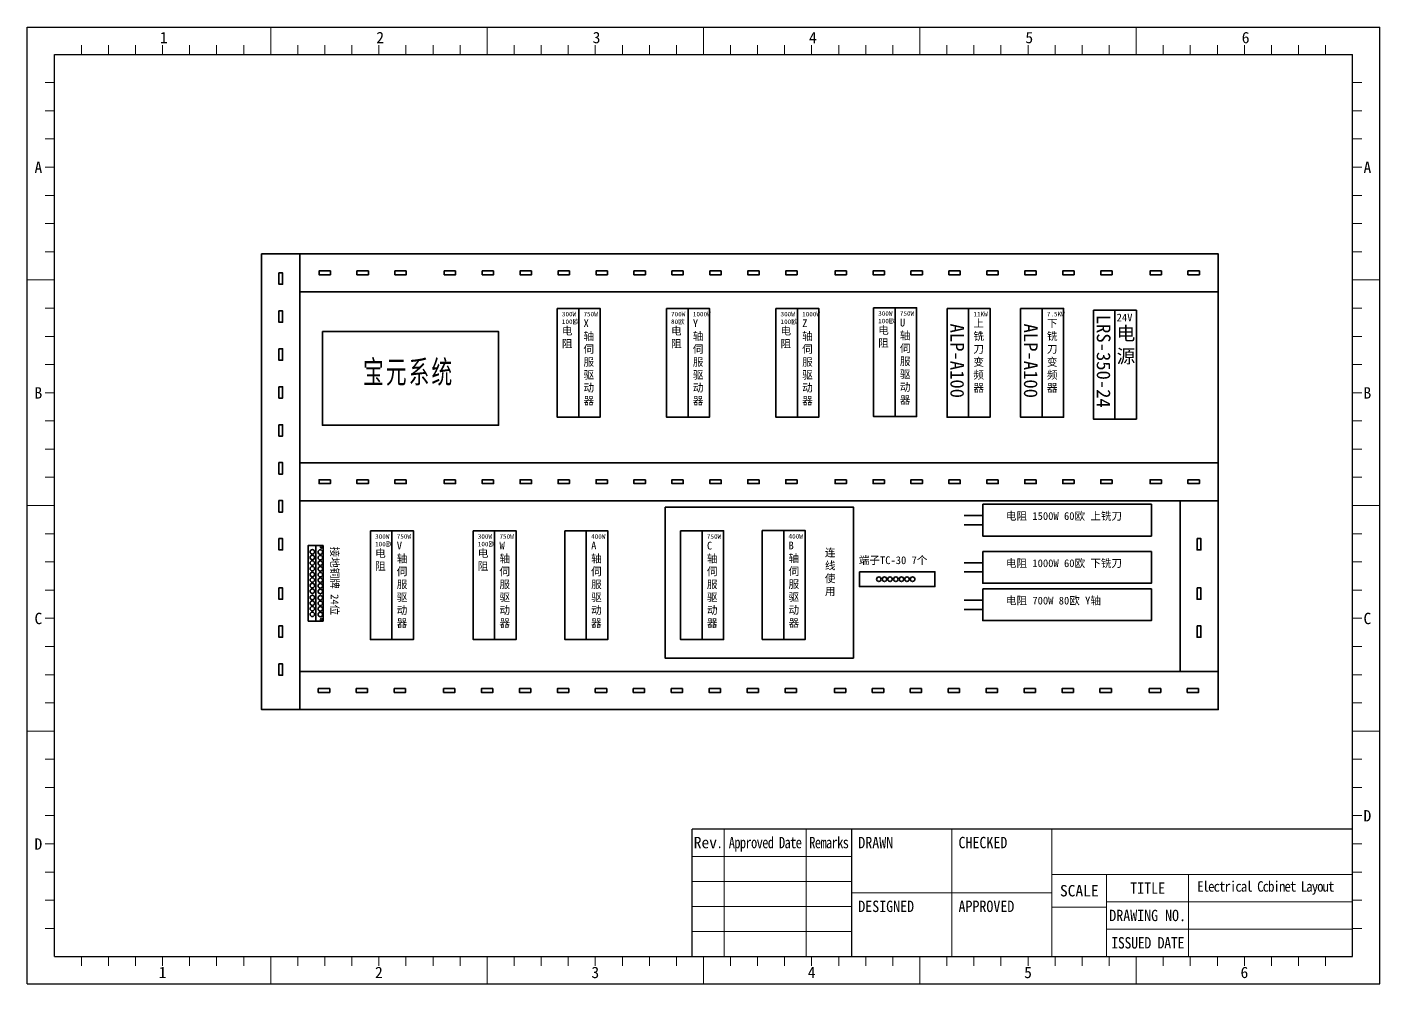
# Model space of a CAD drawing. Header units: millimetres. Extents: x 26 to 3546, y -73 to 3113.
# Drawn here: x 3246.6 to 3543.6, y -73.3 to 136.7 of the extents above; entities that cross this region are included whole.
import ezdxf

# ---------------------------------------------------------------- set-up
doc = ezdxf.new("R2010")
doc.units = ezdxf.units.MM
doc.header["$PDSIZE"] = -5
doc.layers.get('0').update_dxf_attribs({"lineweight": 35})
for name, color, linetype, lineweight in [('图框', 7, 'Continuous', 30), ('尺寸线层', 3, 'Continuous', 18), ('粗实线层', 7, 'Continuous', 35), ('细实线层', 7, 'Continuous', 18)]:
    doc.layers.add(name, color=color, linetype=linetype, lineweight=lineweight)
doc.styles.add('GG', font='')
doc.styles.add('SLDTEXTSTYLE0', font='', dxfattribs={"width": 0.7})
doc.styles.add('标准', font='', dxfattribs={"width": 0.667})
doc.styles.add('样式 1', font='')
doc.styles.get('GG').set_extended_font_data('宋体')
doc.styles.get('SLDTEXTSTYLE0').set_extended_font_data('宋体')
doc.styles.get('标准').set_extended_font_data('宋体')
doc.styles.get('样式 1').set_extended_font_data('宋体')

msp = doc.modelspace()

# ---------------------------------------------------------------- linework, layer by layer
for p, q in [((3306.54, 86.94), (3306.54, -13.06)), ((3306.54, 86.94), (3306.54, 78.61)), ((3306.54, 78.61), (3508.14, 78.61)), ((3367.75, 74.96), (3367.75, 51.1)), ((3391.75, 74.96), (3391.75, 51.1)), ((3415.75, 74.96), (3415.75, 51.1)), ((3437.2, 75.11), (3437.2, 51.25)), ((3453.34, 74.96), (3453.34, 51.1)), ((3469.48, 74.96), (3469.48, 51.1)), ((3485.47, 74.56), (3485.47, 50.7)), ((3306.54, 41.11), (3508.14, 41.11)), ((3306.54, 32.78), (3508.14, 32.78)), ((3499.81, 32.78), (3499.81, -4.73)), ((3456.46, 29.49), (3452.35, 29.49)), ((3456.46, 27.49), (3452.35, 27.49)), ((3326.75, 26.16), (3326.75, 2.3)), ((3349.3, 26.16), (3349.3, 2.3)), ((3369.42, 26.16), (3369.42, 2.3)), ((3456.46, 19.14), (3452.35, 19.14)), ((3456.46, 17.14), (3452.35, 17.14)), ((3456.46, 10.93), (3452.35, 10.93)), ((3456.46, 8.93), (3452.35, 8.93)), ((3306.54, -4.73), (3508.14, -4.73))]:
    msp.add_line(p, q)
at = {"color": 3}
for p, q in [((3394.84, 26.16), (3394.84, 2.3)), ((3412.76, 26.2), (3412.76, 2.33))]:
    msp.add_line(p, q, dxfattribs=at)
for points in [[(3298.14, 86.94), (3508.14, 86.94), (3508.14, -13.06), (3298.14, -13.06)], [(3313.24, 83.2), (3313.24, 82.36), (3310.74, 82.36), (3310.74, 83.2)], [(3321.57, 83.2), (3321.57, 82.36), (3319.07, 82.36), (3319.07, 83.2)], [(3329.9, 83.2), (3329.9, 82.36), (3327.4, 82.36), (3327.4, 83.2)], [(3329.9, 83.2), (3329.9, 82.36), (3327.4, 82.36), (3327.4, 83.2)], [(3340.73, 83.2), (3340.73, 82.36), (3338.23, 82.36), (3338.23, 83.2)], [(3349.06, 83.2), (3349.06, 82.36), (3346.56, 82.36), (3346.56, 83.2)], [(3357.39, 83.2), (3357.39, 82.36), (3354.89, 82.36), (3354.89, 83.2)], [(3365.72, 83.2), (3365.72, 82.36), (3363.22, 82.36), (3363.22, 83.2)], [(3374.05, 83.2), (3374.05, 82.36), (3371.55, 82.36), (3371.55, 83.2)], [(3382.38, 83.2), (3382.38, 82.36), (3379.88, 82.36), (3379.88, 83.2)], [(3390.71, 83.2), (3390.71, 82.36), (3388.21, 82.36), (3388.21, 83.2)], [(3399.04, 83.2), (3399.04, 82.36), (3396.54, 82.36), (3396.54, 83.2)], [(3407.37, 83.2), (3407.37, 82.36), (3404.87, 82.36), (3404.87, 83.2)], [(3415.7, 83.2), (3415.7, 82.36), (3413.2, 82.36), (3413.2, 83.2)], [(3415.7, 83.2), (3415.7, 82.36), (3413.2, 82.36), (3413.2, 83.2)], [(3426.53, 83.2), (3426.53, 82.36), (3424.03, 82.36), (3424.03, 83.2)], [(3434.86, 83.2), (3434.86, 82.36), (3432.36, 82.36), (3432.36, 83.2)], [(3443.19, 83.2), (3443.19, 82.36), (3440.69, 82.36), (3440.69, 83.2)], [(3451.52, 83.2), (3451.52, 82.36), (3449.02, 82.36), (3449.02, 83.2)], [(3459.85, 83.2), (3459.85, 82.36), (3457.35, 82.36), (3457.35, 83.2)], [(3468.18, 83.2), (3468.18, 82.36), (3465.68, 82.36), (3465.68, 83.2)], [(3476.51, 83.2), (3476.51, 82.36), (3474.01, 82.36), (3474.01, 83.2)], [(3484.84, 83.2), (3484.84, 82.36), (3482.34, 82.36), (3482.34, 83.2)], [(3495.67, 83.2), (3495.67, 82.36), (3493.17, 82.36), (3493.17, 83.2)], [(3504, 83.2), (3504, 82.36), (3501.5, 82.36), (3501.5, 83.2)], [(3301.92, 82.77), (3302.76, 82.77), (3302.76, 80.27), (3301.92, 80.27)], [(3301.92, 74.44), (3302.76, 74.44), (3302.76, 71.94), (3301.92, 71.94)], [(3363.04, 74.96), (3372.46, 74.96), (3372.46, 51.1), (3363.04, 51.1)], [(3387.04, 74.96), (3396.46, 74.96), (3396.46, 51.1), (3387.04, 51.1)], [(3411.04, 74.96), (3420.46, 74.96), (3420.46, 51.1), (3411.04, 51.1)], [(3432.48, 75.11), (3441.91, 75.11), (3441.91, 51.25), (3432.48, 51.25)], [(3448.63, 74.96), (3458.05, 74.96), (3458.05, 51.1), (3448.63, 51.1)], [(3464.77, 74.96), (3474.19, 74.96), (3474.19, 51.1), (3464.77, 51.1)], [(3480.75, 74.56), (3490.18, 74.56), (3490.18, 50.7), (3480.75, 50.7)], [(3301.92, 66.11), (3302.76, 66.11), (3302.76, 63.61), (3301.92, 63.61)], [(3301.92, 57.78), (3302.76, 57.78), (3302.76, 55.28), (3301.92, 55.28)], [(3301.92, 49.45), (3302.76, 49.45), (3302.76, 46.95), (3301.92, 46.95)], [(3301.92, 41.12), (3302.76, 41.12), (3302.76, 38.62), (3301.92, 38.62)], [(3313.24, 37.37), (3313.24, 36.53), (3310.74, 36.53), (3310.74, 37.37)], [(3321.57, 37.37), (3321.57, 36.53), (3319.07, 36.53), (3319.07, 37.37)], [(3329.9, 37.37), (3329.9, 36.53), (3327.4, 36.53), (3327.4, 37.37)], [(3329.9, 37.37), (3329.9, 36.53), (3327.4, 36.53), (3327.4, 37.37)], [(3340.73, 37.37), (3340.73, 36.53), (3338.23, 36.53), (3338.23, 37.37)], [(3349.06, 37.37), (3349.06, 36.53), (3346.56, 36.53), (3346.56, 37.37)], [(3357.39, 37.37), (3357.39, 36.53), (3354.89, 36.53), (3354.89, 37.37)], [(3365.72, 37.37), (3365.72, 36.53), (3363.22, 36.53), (3363.22, 37.37)], [(3374.05, 37.37), (3374.05, 36.53), (3371.55, 36.53), (3371.55, 37.37)], [(3382.38, 37.37), (3382.38, 36.53), (3379.88, 36.53), (3379.88, 37.37)], [(3390.71, 37.37), (3390.71, 36.53), (3388.21, 36.53), (3388.21, 37.37)], [(3399.04, 37.37), (3399.04, 36.53), (3396.54, 36.53), (3396.54, 37.37)], [(3407.37, 37.37), (3407.37, 36.53), (3404.87, 36.53), (3404.87, 37.37)], [(3415.7, 37.37), (3415.7, 36.53), (3413.2, 36.53), (3413.2, 37.37)], [(3415.7, 37.37), (3415.7, 36.53), (3413.2, 36.53), (3413.2, 37.37)], [(3426.53, 37.37), (3426.53, 36.53), (3424.03, 36.53), (3424.03, 37.37)], [(3434.86, 37.37), (3434.86, 36.53), (3432.36, 36.53), (3432.36, 37.37)], [(3443.19, 37.37), (3443.19, 36.53), (3440.69, 36.53), (3440.69, 37.37)], [(3451.52, 37.37), (3451.52, 36.53), (3449.02, 36.53), (3449.02, 37.37)], [(3459.85, 37.37), (3459.85, 36.53), (3457.35, 36.53), (3457.35, 37.37)], [(3468.18, 37.37), (3468.18, 36.53), (3465.68, 36.53), (3465.68, 37.37)], [(3476.51, 37.37), (3476.51, 36.53), (3474.01, 36.53), (3474.01, 37.37)], [(3484.84, 37.37), (3484.84, 36.53), (3482.34, 36.53), (3482.34, 37.37)], [(3495.67, 37.37), (3495.67, 36.53), (3493.17, 36.53), (3493.17, 37.37)], [(3504, 37.37), (3504, 36.53), (3501.5, 36.53), (3501.5, 37.37)], [(3301.92, 32.79), (3302.76, 32.79), (3302.76, 30.29), (3301.92, 30.29)], [(3456.46, 31.98), (3493.46, 31.98), (3493.46, 25.01), (3456.46, 25.01)], [(3301.92, 24.46), (3302.76, 24.46), (3302.76, 21.96), (3301.92, 21.96)], [(3322.04, 26.16), (3331.46, 26.16), (3331.46, 2.3), (3322.04, 2.3)], [(3344.59, 26.16), (3354.01, 26.16), (3354.01, 2.3), (3344.59, 2.3)], [(3364.71, 26.16), (3374.13, 26.16), (3374.13, 2.3), (3364.71, 2.3)], [(3503.52, 24.46), (3504.36, 24.46), (3504.36, 21.96), (3503.52, 21.96)], [(3311.65, 22.96), (3311.65, 6.37), (3308.37, 6.37), (3308.37, 22.96)], [(3456.46, 21.62), (3493.46, 21.62), (3493.46, 14.65), (3456.46, 14.65)], [(3429.36, 17.18), (3445.95, 17.18), (3445.95, 13.91), (3429.36, 13.91)], [(3301.92, 13.63), (3302.76, 13.63), (3302.76, 11.13), (3301.92, 11.13)], [(3301.92, 13.63), (3302.76, 13.63), (3302.76, 11.13), (3301.92, 11.13)], [(3456.46, 13.42), (3493.46, 13.42), (3493.46, 6.45), (3456.46, 6.45)], [(3503.52, 13.63), (3504.36, 13.63), (3504.36, 11.13), (3503.52, 11.13)], [(3503.52, 13.63), (3504.36, 13.63), (3504.36, 11.13), (3503.52, 11.13)], [(3301.92, 5.3), (3302.76, 5.3), (3302.76, 2.8), (3301.92, 2.8)], [(3503.52, 5.3), (3504.36, 5.3), (3504.36, 2.8), (3503.52, 2.8)], [(3301.92, -3.03), (3302.76, -3.03), (3302.76, -5.53), (3301.92, -5.53)], [(3313.09, -8.47), (3313.09, -9.31), (3310.59, -9.31), (3310.59, -8.47)], [(3321.42, -8.47), (3321.42, -9.31), (3318.92, -9.31), (3318.92, -8.47)], [(3329.75, -8.47), (3329.75, -9.31), (3327.25, -9.31), (3327.25, -8.47)], [(3329.75, -8.47), (3329.75, -9.31), (3327.25, -9.31), (3327.25, -8.47)], [(3340.58, -8.47), (3340.58, -9.31), (3338.08, -9.31), (3338.08, -8.47)], [(3348.91, -8.47), (3348.91, -9.31), (3346.41, -9.31), (3346.41, -8.47)], [(3357.24, -8.47), (3357.24, -9.31), (3354.74, -9.31), (3354.74, -8.47)], [(3365.57, -8.47), (3365.57, -9.31), (3363.07, -9.31), (3363.07, -8.47)], [(3373.9, -8.47), (3373.9, -9.31), (3371.4, -9.31), (3371.4, -8.47)], [(3382.23, -8.47), (3382.23, -9.31), (3379.73, -9.31), (3379.73, -8.47)], [(3390.56, -8.47), (3390.56, -9.31), (3388.06, -9.31), (3388.06, -8.47)], [(3398.89, -8.47), (3398.89, -9.31), (3396.39, -9.31), (3396.39, -8.47)], [(3407.22, -8.47), (3407.22, -9.31), (3404.72, -9.31), (3404.72, -8.47)], [(3415.55, -8.47), (3415.55, -9.31), (3413.05, -9.31), (3413.05, -8.47)], [(3415.55, -8.47), (3415.55, -9.31), (3413.05, -9.31), (3413.05, -8.47)], [(3426.38, -8.47), (3426.38, -9.31), (3423.88, -9.31), (3423.88, -8.47)], [(3434.71, -8.47), (3434.71, -9.31), (3432.21, -9.31), (3432.21, -8.47)], [(3443.04, -8.47), (3443.04, -9.31), (3440.54, -9.31), (3440.54, -8.47)], [(3451.37, -8.47), (3451.37, -9.31), (3448.87, -9.31), (3448.87, -8.47)], [(3459.7, -8.47), (3459.7, -9.31), (3457.2, -9.31), (3457.2, -8.47)], [(3468.03, -8.47), (3468.03, -9.31), (3465.53, -9.31), (3465.53, -8.47)], [(3476.36, -8.47), (3476.36, -9.31), (3473.86, -9.31), (3473.86, -8.47)], [(3484.69, -8.47), (3484.69, -9.31), (3482.19, -9.31), (3482.19, -8.47)], [(3495.52, -8.47), (3495.52, -9.31), (3493.02, -9.31), (3493.02, -8.47)], [(3503.85, -8.47), (3503.85, -9.31), (3501.35, -9.31), (3501.35, -8.47)]]:
    msp.add_lwpolyline(points, close=True)
for points in [[(3390.13, 26.16), (3399.55, 26.16), (3399.55, 2.3), (3390.13, 2.3)], [(3408.05, 26.2), (3417.47, 26.2), (3417.47, 2.33), (3408.05, 2.33)]]:
    msp.add_lwpolyline(points, close=True, dxfattribs=at)
at = {"layer": '图框'}
for p, q in [((3246.65, -73.28), (3246.65, 136.72)), ((3246.65, 136.72), (3543.65, 136.72)), ((3543.64, -73.28), (3543.64, 136.72)), ((3543.65, -73.28), (3543.65, 136.72)), ((3252.65, -67.28), (3252.65, 130.72)), ((3252.65, 130.72), (3537.64, 130.72)), ((3537.65, -67.28), (3537.64, 130.72)), ((3537.64, -67.28), (3537.64, 130.72)), ((3537.65, -39.28), (3392.65, -39.28)), ((3392.65, -67.28), (3392.65, -39.28)), ((3427.65, -39.28), (3427.65, -67.28)), ((3252.65, -67.28), (3537.65, -67.28)), ((3246.65, -73.28), (3543.65, -73.28))]:
    msp.add_line(p, q, dxfattribs=at)
at = {"layer": '图框', "lineweight": 15}
for p, q in [((3399.65, -39.28), (3399.65, -67.28)), ((3417.65, -39.28), (3417.65, -67.28)), ((3449.65, -39.28), (3449.65, -67.28)), ((3471.65, -39.28), (3471.65, -67.28)), ((3392.65, -45.28), (3427.65, -45.28)), ((3471.65, -49.28), (3537.65, -49.28)), ((3483.65, -49.28), (3483.65, -67.28)), ((3501.65, -49.28), (3501.65, -67.28)), ((3392.65, -50.78), (3427.65, -50.78)), ((3427.65, -53.28), (3471.65, -53.28)), ((3392.65, -56.28), (3427.65, -56.28)), ((3471.65, -56.43), (3483.65, -56.43)), ((3483.65, -55.28), (3537.65, -55.28)), ((3392.65, -61.78), (3427.65, -61.78)), ((3483.65, -61.28), (3537.65, -61.28)), ((3537.65, -67.28), (3392.65, -67.28))]:
    msp.add_line(p, q, dxfattribs=at)
at = {"layer": '粗实线层'}
msp.add_line((3310.01, 22.96), (3310.01, 6.38), dxfattribs=at)
for points in [[(3311.48, 69.9), (3311.48, 49.32), (3350.15, 49.32), (3350.15, 69.9)], [(3386.71, 31.39), (3386.71, -1.77), (3428.04, -1.77), (3428.04, 31.39)]]:
    msp.add_lwpolyline(points, close=True, dxfattribs=at)
for centre, radius in [((3309.28, 21.54), 0.5), ((3309.28, 20.32), 0.5), ((3311.03, 21.5), 0.5), ((3311.28, 22.62), 0.25), ((3309.28, 19.09), 0.5), ((3309.28, 17.86), 0.5), ((3311.03, 20.27), 0.5), ((3311.03, 19.05), 0.5), ((3311.03, 17.82), 0.5), ((3309.28, 16.59), 0.5), ((3309.28, 15.36), 0.5), ((3311.03, 16.55), 0.5), ((3311.03, 15.32), 0.5), ((3433.65, 15.54), 0.5), ((3434.87, 15.54), 0.5), ((3436.1, 15.54), 0.5), ((3437.37, 15.54), 0.5), ((3438.6, 15.54), 0.5), ((3439.82, 15.54), 0.5), ((3441.05, 15.54), 0.5), ((3309.28, 14.14), 0.5), ((3309.28, 12.91), 0.5), ((3309.28, 11.52), 0.5), ((3311.03, 14.1), 0.5), ((3311.03, 12.86), 0.5), ((3311.03, 11.47), 0.5), ((3309.28, 10.29), 0.5), ((3309.28, 9.07), 0.5), ((3311.03, 10.25), 0.5), ((3311.03, 9.03), 0.5), ((3309.28, 7.83), 0.5), ((3311.03, 7.79), 0.5), ((3311.28, 6.67), 0.25)]:
    msp.add_circle(centre, radius, dxfattribs=at)
at = {"layer": '细实线层'}
for p, q in [((3300.14, 130.72), (3300.14, 136.72)), ((3347.64, 130.72), (3347.64, 136.72)), ((3395.14, 130.72), (3395.14, 136.72)), ((3442.64, 130.72), (3442.64, 136.72)), ((3490.14, 130.72), (3490.14, 136.72)), ((3258.58, 130.72), (3258.58, 132.72)), ((3264.52, 130.72), (3264.52, 132.72)), ((3270.46, 130.72), (3270.46, 132.72)), ((3276.4, 130.72), (3276.4, 132.72)), ((3282.33, 130.72), (3282.33, 132.72)), ((3288.27, 130.72), (3288.27, 132.72)), ((3294.21, 130.72), (3294.21, 132.72)), ((3306.08, 130.72), (3306.08, 132.72)), ((3312.02, 130.72), (3312.02, 132.72)), ((3317.96, 130.72), (3317.96, 132.72)), ((3323.89, 130.72), (3323.89, 132.72)), ((3323.89, 130.72), (3323.89, 132.72)), ((3329.83, 130.72), (3329.83, 132.72)), ((3335.77, 130.72), (3335.77, 132.72)), ((3341.71, 130.72), (3341.71, 132.72)), ((3353.58, 130.72), (3353.58, 132.72)), ((3359.52, 130.72), (3359.52, 132.72)), ((3365.45, 130.72), (3365.45, 132.72)), ((3371.39, 130.72), (3371.39, 132.72)), ((3377.33, 130.72), (3377.33, 132.72)), ((3383.27, 130.72), (3383.27, 132.72)), ((3389.2, 130.72), (3389.2, 132.72)), ((3389.2, 130.72), (3389.2, 132.72)), ((3401.08, 130.72), (3401.08, 132.72)), ((3407.02, 130.72), (3407.02, 132.72)), ((3412.95, 130.72), (3412.95, 132.72)), ((3418.89, 130.72), (3418.89, 132.72)), ((3424.83, 130.72), (3424.83, 132.72)), ((3430.76, 130.72), (3430.76, 132.72)), ((3436.7, 130.72), (3436.7, 132.72)), ((3448.58, 130.72), (3448.58, 132.72)), ((3454.51, 130.72), (3454.51, 132.72)), ((3454.51, 130.72), (3454.51, 132.72)), ((3460.45, 130.72), (3460.45, 132.72)), ((3466.39, 130.72), (3466.39, 132.72)), ((3472.33, 130.72), (3472.33, 132.72)), ((3478.26, 130.72), (3478.26, 132.72)), ((3484.2, 130.72), (3484.2, 132.72)), ((3496.07, 130.72), (3496.07, 132.72)), ((3502.01, 130.72), (3502.01, 132.72)), ((3507.95, 130.72), (3507.95, 132.72)), ((3513.89, 130.72), (3513.89, 132.72)), ((3519.82, 130.72), (3519.82, 132.72)), ((3519.82, 130.72), (3519.82, 132.72)), ((3525.76, 130.72), (3525.76, 132.72)), ((3531.7, 130.72), (3531.7, 132.72)), ((3252.65, 124.53), (3250.65, 124.53)), ((3537.64, 124.53), (3539.64, 124.53)), ((3252.65, 118.34), (3250.65, 118.34)), ((3537.64, 118.34), (3539.64, 118.34)), ((3252.65, 112.16), (3250.65, 112.16)), ((3537.64, 112.16), (3539.64, 112.16)), ((3252.65, 105.97), (3250.65, 105.97)), ((3252.65, 105.97), (3250.65, 105.97)), ((3537.64, 105.97), (3539.64, 105.97)), ((3537.64, 105.97), (3539.64, 105.97)), ((3252.65, 99.78), (3250.65, 99.78)), ((3537.64, 99.78), (3539.64, 99.78)), ((3252.65, 93.59), (3250.65, 93.59)), ((3537.64, 93.59), (3539.64, 93.59)), ((3252.65, 87.41), (3250.65, 87.41)), ((3537.64, 87.41), (3539.64, 87.41)), ((3252.65, 81.22), (3246.65, 81.22)), ((3537.64, 81.22), (3543.64, 81.22)), ((3252.65, 75.03), (3250.65, 75.03)), ((3537.64, 75.03), (3539.64, 75.03)), ((3252.65, 68.84), (3250.65, 68.84)), ((3537.64, 68.84), (3539.64, 68.84)), ((3252.65, 62.66), (3250.65, 62.66)), ((3537.64, 62.66), (3539.64, 62.66)), ((3252.65, 56.47), (3250.65, 56.47)), ((3537.64, 56.47), (3539.64, 56.47)), ((3252.65, 50.28), (3250.65, 50.28)), ((3252.65, 50.28), (3250.65, 50.28)), ((3537.64, 50.28), (3539.64, 50.28)), ((3537.64, 50.28), (3539.64, 50.28)), ((3252.65, 44.09), (3250.65, 44.09)), ((3537.64, 44.09), (3539.64, 44.09)), ((3252.65, 37.91), (3250.65, 37.91)), ((3537.64, 37.91), (3539.64, 37.91)), ((3252.65, 31.72), (3246.65, 31.72)), ((3537.64, 31.72), (3543.64, 31.72)), ((3252.65, 25.53), (3250.65, 25.53)), ((3537.64, 25.53), (3539.64, 25.53)), ((3252.65, 19.34), (3250.65, 19.34)), ((3537.64, 19.34), (3539.64, 19.34)), ((3252.65, 13.16), (3250.65, 13.16)), ((3537.64, 13.16), (3539.64, 13.16)), ((3252.65, 6.97), (3250.65, 6.97)), ((3537.64, 6.97), (3539.64, 6.97)), ((3252.65, 0.78), (3250.65, 0.78)), ((3537.64, 0.78), (3539.64, 0.78)), ((3252.65, -5.41), (3250.65, -5.41)), ((3252.65, -5.41), (3250.65, -5.41)), ((3537.64, -5.41), (3539.64, -5.41)), ((3537.64, -5.41), (3539.64, -5.41)), ((3252.65, -11.59), (3250.65, -11.59)), ((3537.64, -11.59), (3539.64, -11.59)), ((3252.65, -17.78), (3246.65, -17.78)), ((3537.64, -17.78), (3543.64, -17.78)), ((3252.65, -23.97), (3250.65, -23.97)), ((3537.64, -23.97), (3539.64, -23.97)), ((3252.65, -30.16), (3250.65, -30.16)), ((3537.64, -30.16), (3539.64, -30.16)), ((3252.65, -36.34), (3250.65, -36.34)), ((3537.64, -36.34), (3539.64, -36.34)), ((3252.65, -42.53), (3250.65, -42.53)), ((3537.64, -42.53), (3539.64, -42.53)), ((3252.65, -48.72), (3250.65, -48.72)), ((3537.64, -48.72), (3539.64, -48.72)), ((3252.65, -54.91), (3250.65, -54.91)), ((3537.64, -54.91), (3539.64, -54.91)), ((3252.65, -61.09), (3250.65, -61.09)), ((3537.64, -61.09), (3539.64, -61.09)), ((3258.58, -67.28), (3258.58, -69.28)), ((3264.52, -67.28), (3264.52, -69.28)), ((3270.46, -67.28), (3270.46, -69.28)), ((3276.4, -67.28), (3276.4, -69.28)), ((3282.33, -67.28), (3282.33, -69.28)), ((3288.27, -67.28), (3288.27, -69.28)), ((3294.21, -67.28), (3294.21, -69.28)), ((3300.14, -67.28), (3300.14, -73.28)), ((3306.08, -67.28), (3306.08, -69.28)), ((3312.02, -67.28), (3312.02, -69.28)), ((3317.96, -67.28), (3317.96, -69.28)), ((3323.89, -67.28), (3323.89, -69.28)), ((3323.89, -67.28), (3323.89, -69.28)), ((3329.83, -67.28), (3329.83, -69.28)), ((3335.77, -67.28), (3335.77, -69.28)), ((3341.71, -67.28), (3341.71, -69.28)), ((3347.64, -67.28), (3347.64, -73.28)), ((3353.58, -67.28), (3353.58, -69.28)), ((3359.52, -67.28), (3359.52, -69.28)), ((3365.45, -67.28), (3365.45, -69.28)), ((3371.39, -67.28), (3371.39, -69.28)), ((3377.33, -67.28), (3377.33, -69.28)), ((3383.27, -67.28), (3383.27, -69.28)), ((3389.2, -67.28), (3389.2, -69.28)), ((3389.2, -67.28), (3389.2, -69.28)), ((3395.14, -67.28), (3395.14, -73.28)), ((3401.08, -67.28), (3401.08, -69.28)), ((3407.02, -67.28), (3407.02, -69.28)), ((3412.95, -67.28), (3412.95, -69.28)), ((3418.89, -67.28), (3418.89, -69.28)), ((3424.83, -67.28), (3424.83, -69.28)), ((3430.76, -67.28), (3430.76, -69.28)), ((3436.7, -67.28), (3436.7, -69.28)), ((3442.64, -67.28), (3442.64, -73.28)), ((3448.58, -67.28), (3448.58, -69.28)), ((3454.51, -67.28), (3454.51, -69.28)), ((3454.51, -67.28), (3454.51, -69.28)), ((3460.45, -67.28), (3460.45, -69.28)), ((3466.39, -67.28), (3466.39, -69.28)), ((3472.33, -67.28), (3472.33, -69.28)), ((3478.26, -67.28), (3478.26, -69.28)), ((3484.2, -67.28), (3484.2, -69.28)), ((3490.14, -67.28), (3490.14, -73.28)), ((3496.07, -67.28), (3496.07, -69.28)), ((3502.01, -67.28), (3502.01, -69.28)), ((3507.95, -67.28), (3507.95, -69.28)), ((3513.89, -67.28), (3513.89, -69.28)), ((3519.82, -67.28), (3519.82, -69.28)), ((3519.82, -67.28), (3519.82, -69.28)), ((3525.76, -67.28), (3525.76, -69.28)), ((3531.7, -67.28), (3531.7, -69.28))]:
    msp.add_line(p, q, dxfattribs=at)
for p in [(3252.65, 124.53), (3537.64, 124.53), (3252.65, 118.34), (3537.64, 118.34), (3252.65, 112.16), (3537.64, 112.16), (3252.65, 105.97), (3537.64, 105.97), (3252.65, 99.78), (3537.64, 99.78), (3252.65, 93.59), (3537.64, 93.59), (3252.65, 87.41), (3537.64, 87.41), (3252.65, 81.22), (3537.64, 81.22), (3252.65, 75.03), (3537.64, 75.03), (3252.65, 68.84), (3537.64, 68.84), (3252.65, 62.66), (3537.64, 62.66), (3252.65, 56.47), (3537.64, 56.47), (3252.65, 50.28), (3537.64, 50.28), (3252.65, 44.09), (3537.64, 44.09), (3252.65, 37.91), (3537.64, 37.91), (3252.65, 31.72), (3537.64, 31.72), (3252.65, 25.53), (3537.64, 25.53), (3252.65, 19.34), (3537.64, 19.34), (3252.65, 13.16), (3537.64, 13.16), (3252.65, 6.97), (3537.64, 6.97), (3252.65, 0.78), (3537.64, 0.78), (3252.65, -5.41), (3537.64, -5.41), (3252.65, -11.59), (3537.64, -11.59), (3252.65, -17.78), (3537.64, -17.78), (3252.65, -23.97), (3537.64, -23.97), (3252.65, -30.16), (3537.64, -30.16), (3252.65, -36.34), (3537.64, -36.34), (3252.65, -42.53), (3537.64, -42.53), (3252.65, -48.72), (3537.64, -48.72), (3252.65, -54.91), (3537.64, -54.91), (3252.65, -61.09), (3537.64, -61.09)]:
    msp.add_point(p, dxfattribs=at)

# ---------------------------------------------------------------- texts
at = {"attachment_point": 1}
for s, insert, char_height, width, style in [('{\\H0.5882x;300W\\P100欧}电阻', (3433.5, 74.38), 1.7, 3.6758, '样式 1'), ('{\\H0.5882x;750W\\P}U\\P轴伺服驱动器', (3438.26, 74.38), 1.7, 3.6758, '样式 1'), ('{\\H0.5882x;300W\\P100欧}电阻', (3364.06, 74.23), 1.7, 3.6758, '样式 1'), ('{\\H0.5882x;750W\\P}X\\P轴伺服驱动器', (3368.81, 74.23), 1.7, 3.6758, '样式 1'), ('{\\H0.5882x;700W\\P80欧}电阻', (3388.02, 74.23), 1.7, 3.6758, '样式 1'), ('{\\H0.5882x;1000W\\P}Y\\P轴伺服驱动器', (3392.81, 74.23), 1.7, 3.6758, '样式 1'), ('{\\H0.5882x;300W\\P100欧}电阻', (3412.06, 74.23), 1.7, 3.6758, '样式 1'), ('{\\H0.5882x;1000W\\P}Z\\P轴伺服驱动器', (3416.81, 74.23), 1.7, 3.6758, '样式 1'), ('{\\H0.5882x;11KW\\P}上铣刀变频器', (3454.4, 74.23), 1.7, 3.6758, '样式 1'), ('{\\H0.5882x;7.5KW\\P}下铣刀变频器', (3470.54, 74.23), 1.7, 3.6758, '样式 1'), ('24V{\\H1.765x;电源}', (3485.85, 73.83), 1.7, 3.6758, '样式 1'), ('电阻 1500W 60欧 上铣刀', (3461.55, 30.26), 1.7, 35.7881, '样式 1'), ('{\\H0.5882x;300W\\P100欧}电阻', (3323.06, 25.43), 1.7, 3.6758, '样式 1'), ('{\\H0.5882x;750W\\P}V\\P轴伺服驱动器', (3327.81, 25.43), 1.7, 3.6758, '样式 1'), ('{\\H0.5882x;300W\\P100欧}电阻', (3345.6, 25.43), 1.7, 3.6758, '样式 1'), ('{\\H0.5882x;750W\\P}W\\P轴伺服驱动器', (3350.36, 25.43), 1.7, 3.6758, '样式 1'), ('{\\H0.5882x;400W\\P}A\\P轴伺服驱动器', (3370.48, 25.43), 1.7, 3.6758, '样式 1'), ('{\\C3;连线使用}', (3421.8, 22.22), 1.7, 2.93, '样式 1'), ('端子TC-30 7个', (3429.25, 20.56), 1.7, 16.0695, '样式 1'), ('电阻 1000W 60欧 下铣刀', (3461.55, 19.9), 1.7, 35.7881, '样式 1'), ('电阻 700W 80欧 Y轴', (3461.55, 11.7), 1.7, 35.7881, '样式 1'), ('{\\W0.9;\\T0.85;Electrical Ccbinet Layout}', (3503.53, -50.73), 2.3, 61.5875, 'GG')]:
    msp.add_mtext(s, dxfattribs=dict(at, insert=insert, char_height=char_height, width=width, style=style))
at = {"attachment_point": 1, "rotation": 270, "style": '样式 1'}
for s, insert, char_height, width in [('ALP-A100', (3452.36, 71.64), 3, 18.1248), ('ALP-A100', (3468.5, 71.64), 3, 18.1248), ('LRS-350-24', (3484.49, 73.58), 3, 18.1248), ('接地铜牌 24位', (3315.03, 22.7), 1.7, 15.8527)]:
    msp.add_mtext(s, dxfattribs=dict(at, insert=insert, char_height=char_height, width=width))
at = {"color": 3, "char_height": 1.7, "width": 3.6758, "attachment_point": 1, "style": '样式 1'}
for s, insert in [('{\\H0.5882x;750W\\P}C\\P轴伺服驱动器', (3395.9, 25.43)), ('{\\H0.5882x;400W\\P}B\\P轴伺服驱动器', (3413.82, 25.47))]:
    msp.add_mtext(s, dxfattribs=dict(at, insert=insert))
at = {"layer": '图框', "lineweight": 15, "char_height": 2.5, "style": 'SLDTEXTSTYLE0'}
for s, insert, width, attachment_point in [('{\\W1;1}', (3276.67, 135.67), 2.0278, 2), ('{\\W1;2}', (3324.17, 135.67), 2.75, 2), ('{\\W1;3}', (3371.66, 135.67), 2.6944, 2), ('{\\W1;4}', (3419.16, 135.67), 3.0556, 2), ('{\\W1;5}', (3466.66, 135.67), 2.6944, 2), ('{\\W1;6}', (3514.16, 135.67), 2.8333, 2), ('{\\W1;A}', (3249.13, 107.18), 3.3611, 2), ('{\\W1;A}', (3540.89, 107.18), 3.3611, 2), ('{\\W1;B}', (3249.13, 57.68), 3.1944, 2), ('{\\W1;B}', (3540.89, 57.68), 3.1944, 2), ('{\\W1;C}', (3249.13, 8.18), 3.0833, 2), ('{\\W1;C}', (3540.89, 8.18), 3.0833, 2), ('{\\W1;D}', (3540.89, -35.13), 3.1111, 2), ('{\\W1;D}', (3249.13, -41.32), 3.1111, 2), ('{\\W1;Rev\\W0.7;.}', (3396.15, -41), 11.3306, 2), ('{\\W0.8;\\T0.9;Approved Date}', (3408.65, -41), 33.1867, 2), ('{\\W0.8;\\T0.9;Remarks}', (3422.65, -41), 17.5822, 2), ('{\\W0.9;DRAWN}', (3429.13, -41), 15.775, 1), ('{\\W0.9;CHECKED}', (3451.13, -41), 21.975, 1), ('{\\W1;SCALE}', (3477.65, -51.57), 17.25, 2), ('{\\W0.9;TITLE}', (3492.65, -51), 15.625, 2), ('{\\W0.9;DESIGNED}', (3429.13, -55), 25.2, 1), ('{\\W0.9;APPROVED}', (3451.13, -55), 25.325, 1), ('{\\W0.9;DRAWING NO.}', (3492.65, -57), 33, 2), ('{\\W0.9;\\T0.95;ISSUED DATE}', (3492.65, -63), 32.8, 2), ('{\\W1;1}', (3276.4, -69.5), 2.0278, 2), ('{\\W1;2}', (3323.89, -69.5), 2.75, 2), ('{\\W1;3}', (3371.39, -69.5), 2.6944, 2), ('{\\W1;4}', (3418.89, -69.5), 3.0556, 2), ('{\\W1;5}', (3466.39, -69.5), 2.6944, 2), ('{\\W1;6}', (3513.89, -69.5), 2.8333, 2)]:
    msp.add_mtext(s, dxfattribs=dict(at, insert=insert, width=width, attachment_point=attachment_point))
at = {"layer": '尺寸线层', "color": 0, "insert": (3320.41, 63.53), "char_height": 5, "width": 27.3824, "attachment_point": 1, "line_spacing_factor": 1.15057, "style": '标准'}
msp.add_mtext('\\T1.1;宝元系统', dxfattribs=at)

doc.saveas('drawing.dxf')
